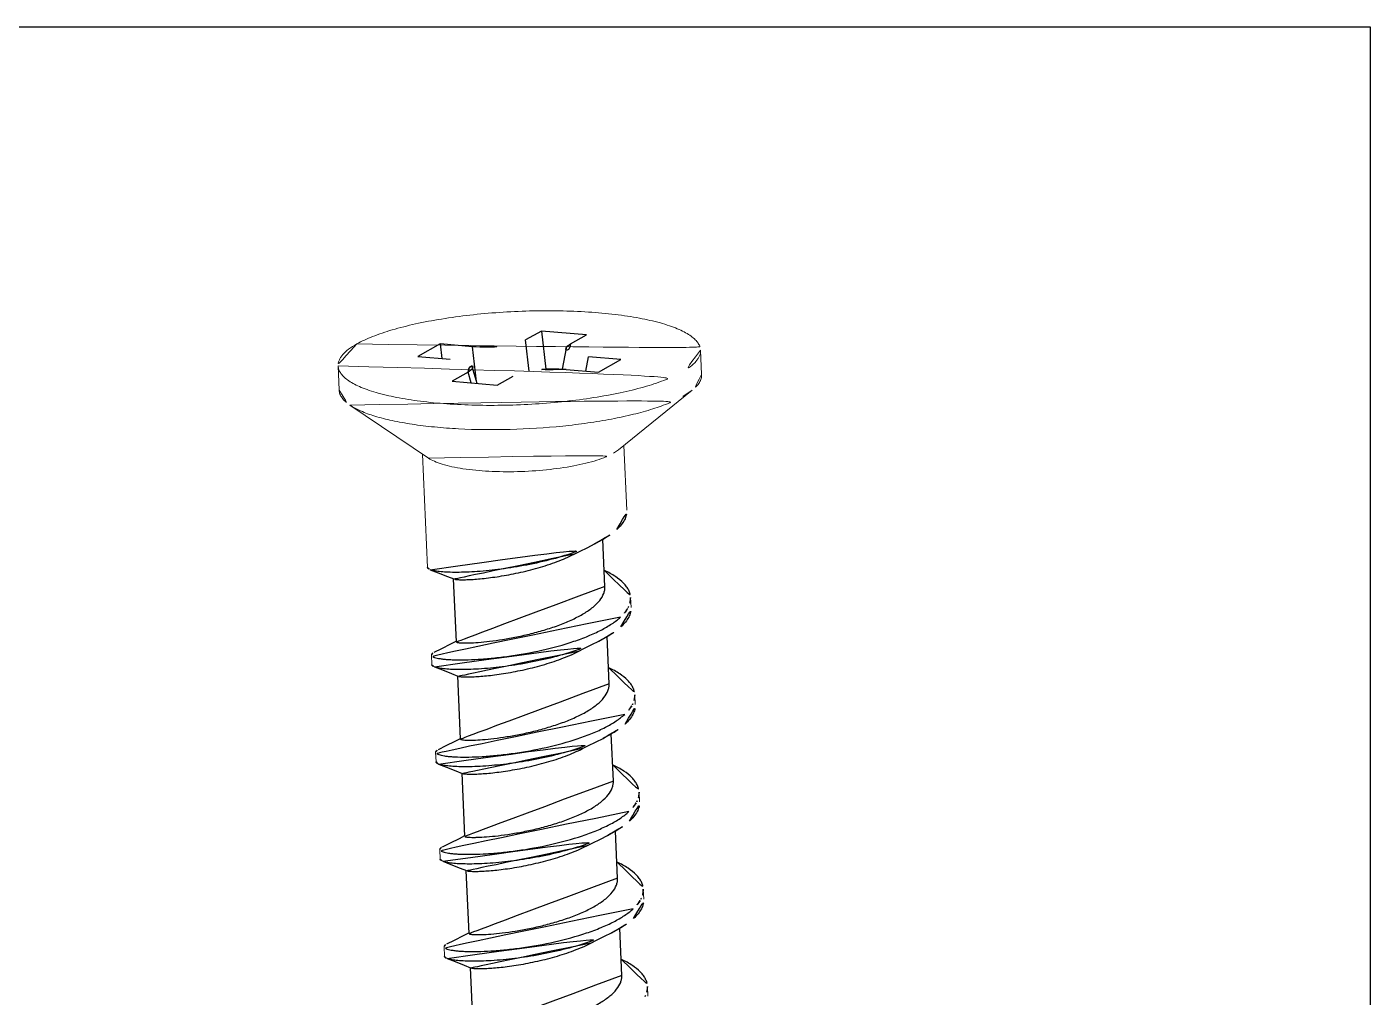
# Model space of a CAD drawing. Extents: x 16296660632 to 16296679688, y -37409620961 to -37409616551.
# Drawn here: x 16296678896.88 to 16296678923.53, y -37409618173.69 to -37409618154.42 of the extents above; entities that cross this region are included whole.
import ezdxf

# ---------------------------------------------------------------- set-up
doc = ezdxf.new("R2010")
doc.units = 0
doc.header["$LTSCALE"] = 10
doc.header["$MEASUREMENT"] = 0
doc.linetypes.add('ACAD_ISO02W100', pattern=[15, 12, -3])
doc.layers.get('0').update_dxf_attribs({"linetype": 'CONTINUOUS'})
doc.layers.add('虚线', color=8, linetype='ACAD_ISO02W100', lineweight=20)

msp = doc.modelspace()

# ---------------------------------------------------------------- linework, layer by layer
at = {"color": 7, "linetype": 'Continuous'}
for p, q in [((16296678907.08593, -37409618160.463783), (16296678906.77072, -37409618160.641167)), ((16296678906.84465, -37409618161.261887), (16296678906.77072, -37409618160.641167)), ((16296678907.981661, -37409618160.541656), (16296678907.08593, -37409618160.463783)), ((16296678907.08593, -37409618160.463783), (16296678907.176161, -37409618161.221313)), ((16296678907.666451, -37409618160.719048), (16296678907.981661, -37409618160.541656)), ((16296678905.078409, -37409618160.720589), (16296678904.635799, -37409618160.969673)), ((16296678905.716311, -37409618160.776047), (16296678905.078409, -37409618160.720589)), ((16296678905.078409, -37409618160.720589), (16296678905.11302, -37409618161.011162)), ((16296678905.798651, -37409618161.467369), (16296678905.716311, -37409618160.776047)), ((16296678907.502979, -37409618161.222023), (16296678907.58493, -37409618160.80159)), ((16296678904.635799, -37409618160.969673), (16296678905.273689, -37409618161.025131)), ((16296678905.80925, -37409618161.503036), (16296678905.71118, -37409618161.173073)), ((16296678907.58082, -37409618161.225723), (16296678908.218719, -37409618161.281181)), ((16296678907.968321, -37409618161.259407), (16296678908.023439, -37409618160.976639)), ((16296678908.661329, -37409618161.032097), (16296678908.023439, -37409618160.976639)), ((16296678908.218719, -37409618161.281181), (16296678908.661329, -37409618161.032097)), ((16296678905.63068, -37409618161.282722), (16296678905.31547, -37409618161.460114)), ((16296678905.31547, -37409618161.460114), (16296678906.211189, -37409618161.537979)), ((16296678905.693159, -37409618161.492943), (16296678905.63068, -37409618161.282722)), ((16296678906.211189, -37409618161.537979), (16296678906.526409, -37409618161.360603)), ((16296678908.34716, -37409618165.539146), (16296678908.306471, -37409618164.602669)), ((16296678905.221609, -37409618165.337593), (16296678905.347111, -37409618165.388062)), ((16296678905.337601, -37409618165.384239), (16296678905.39193, -37409618166.63472)), ((16296678908.43104, -37409618167.469849), (16296678908.39035, -37409618166.533218)), ((16296678905.30549, -37409618167.26828), (16296678905.43099, -37409618167.318764)), ((16296678905.42148, -37409618167.314934), (16296678905.475809, -37409618168.565407)), ((16296678908.514931, -37409618169.400543), (16296678908.47423, -37409618168.46389)), ((16296678905.38938, -37409618169.198967), (16296678905.514879, -37409618169.249451)), ((16296678905.505369, -37409618169.245621), (16296678905.5597, -37409618170.496109)), ((16296678908.59881, -37409618171.33123), (16296678908.558121, -37409618170.394707)), ((16296678905.473261, -37409618171.129669), (16296678905.598761, -37409618171.180153)), ((16296678905.589251, -37409618171.176323), (16296678905.643579, -37409618172.426804)), ((16296678908.682699, -37409618173.261917), (16296678908.642, -37409618172.325256)), ((16296678905.55715, -37409618173.060364), (16296678905.68265, -37409618173.11084)), ((16296678905.67314, -37409618173.10701), (16296678905.72747, -37409618174.357491))]:
    msp.add_line(p, q, dxfattribs=at)
msp.add_lwpolyline([(16296678923.53351, -37409618236.763138), (16296678870.21714, -37409618236.763138), (16296678870.21714, -37409618154.423431), (16296678923.53351, -37409618154.423431)], close=True)
for points in [[(16296678907.734159, -37409618164.896301), (16296678907.843451, -37409618164.840897), (16296678908.00495, -37409618164.760353), (16296678908.14353, -37409618164.692146)], [(16296678904.87962, -37409618165.20359), (16296678905.03714, -37409618165.264771), (16296678905.221609, -37409618165.337593)], [(16296678905.390091, -37409618166.631088), (16296678905.28384, -37409618166.684967), (16296678905.106319, -37409618166.773567), (16296678904.951151, -37409618166.849937)], [(16296678907.818041, -37409618166.827003), (16296678907.92734, -37409618166.771591), (16296678908.088831, -37409618166.69104), (16296678908.227421, -37409618166.622849)], [(16296678904.963499, -37409618167.134277), (16296678905.121031, -37409618167.195473), (16296678905.30549, -37409618167.26828)], [(16296678905.47397, -37409618168.561783), (16296678905.367729, -37409618168.615662), (16296678905.190201, -37409618168.704269), (16296678905.03503, -37409618168.780632)], [(16296678907.90193, -37409618168.75769), (16296678908.011221, -37409618168.702293), (16296678908.17271, -37409618168.621727), (16296678908.3113, -37409618168.553543)], [(16296678905.04738, -37409618169.064972), (16296678905.20491, -37409618169.12616), (16296678905.38938, -37409618169.198967)], [(16296678905.557859, -37409618170.492477), (16296678905.451611, -37409618170.546356), (16296678905.27409, -37409618170.634956), (16296678905.118919, -37409618170.711327)], [(16296678907.985809, -37409618170.688393), (16296678908.0951, -37409618170.63298), (16296678908.256599, -37409618170.552422), (16296678908.395189, -37409618170.484238)], [(16296678905.131269, -37409618170.995667), (16296678905.288799, -37409618171.056847), (16296678905.473261, -37409618171.129669)], [(16296678905.641741, -37409618172.423157), (16296678905.5355, -37409618172.477043), (16296678905.357981, -37409618172.565651), (16296678905.202801, -37409618172.642021)], [(16296678908.069691, -37409618172.61908), (16296678908.178989, -37409618172.563667), (16296678908.340481, -37409618172.483124), (16296678908.479071, -37409618172.414932)], [(16296678905.215151, -37409618172.926361), (16296678905.372681, -37409618172.987541), (16296678905.55715, -37409618173.060364)]]:
    msp.add_lwpolyline(points, dxfattribs=at)
for centre, major_axis, ratio, start_param, end_param in [((16296678906.05393, -37409618160.5718), (-0.801806, -0.030785), 0.263882425, 1.126066153, 2.666704219), ((16296678908.40493, -37409618160.776207), (-0.821229, -0.039608), 0.25133448, 5.818141006, 7.358779072), ((16296678904.8922, -37409618161.225563), (-0.821229, -0.039608), 0.25133448, -3.606636955, -2.065998889), ((16296678907.2432, -37409618161.429962), (-0.801806, -0.030785), 0.263882425, -2.0155265, -0.474888434)]:
    msp.add_ellipse(centre, major_axis=major_axis, ratio=ratio, start_param=start_param, end_param=end_param, dxfattribs=at)
for points, knots in [([(16296678908.581301, -37409618164.408203), (16296678908.613411, -37409618164.378532), (16296678908.67067, -37409618164.318764), (16296678908.73678, -37409618164.221161), (16296678908.775999, -37409618164.12162), (16296678908.783079, -37409618164.05368), (16296678908.78167, -37409618164.021202)], [0, 0, 0, 0, 0.292045706, 0.550742358, 0.782817436, 1, 1, 1, 1]), ([(16296678908.14353, -37409618164.692146), (16296678908.228029, -37409618164.650803), (16296678908.381269, -37409618164.56691), (16296678908.52232, -37409618164.462677), (16296678908.581301, -37409618164.408203)], [0, 0, 0, 0, 0.539523175, 1, 1, 1, 1]), ([(16296678904.87962, -37409618165.20359), (16296678904.903839, -37409618165.212929), (16296678904.96417, -37409618165.227943), (16296678905.07037, -37409618165.243393), (16296678905.205851, -37409618165.25383), (16296678905.36825, -37409618165.258369), (16296678905.554951, -37409618165.256126), (16296678905.84334, -37409618165.242706), (16296678906.238729, -37409618165.205048), (16296678906.734909, -37409618165.128502), (16296678907.23662, -37409618165.018761), (16296678907.710449, -37409618164.878143), (16296678908.00749, -37409618164.758743), (16296678908.14353, -37409618164.692146)], [0, 0, 0, 0, 0.023276566, 0.055463247, 0.09623742, 0.145040673, 0.201136549, 0.263651163, 0.403927684, 0.557108169, 0.713672809, 0.86415492, 1, 1, 1, 1]), ([(16296678907.73415, -37409618164.896301), (16296678907.625191, -37409618164.951981), (16296678907.390369, -37409618165.052322), (16296678907.019751, -37409618165.172493), (16296678906.635811, -37409618165.267776), (16296678906.318899, -37409618165.326973), (16296678906.079041, -37409618165.361572), (16296678905.916969, -37409618165.380501), (16296678905.77076, -37409618165.393517), (16296678905.642969, -37409618165.401077), (16296678905.53583, -37409618165.40387), (16296678905.451281, -37409618165.402473), (16296678905.39558, -37409618165.398483), (16296678905.363569, -37409618165.393097), (16296678905.35178, -37409618165.389961), (16296678905.347111, -37409618165.388062)], [0, 0, 0, 0, 0.149149692, 0.310486425, 0.474512212, 0.630990703, 0.703238306, 0.769886721, 0.829852517, 0.882142193, 0.925906765, 0.960440098, 0.985212648, 0.993851739, 1, 1, 1, 1]), ([(16296678904.8274, -37409618165.160133), (16296678904.827579, -37409618165.164146), (16296678904.83075, -37409618165.17305), (16296678904.841761, -37409618165.184273), (16296678904.85848, -37409618165.194763), (16296678904.871969, -37409618165.200638), (16296678904.87962, -37409618165.20359)], [0, 0, 0, 0, 0.169964487, 0.380192821, 0.653494873, 1, 1, 1, 1]), ([(16296678908.340219, -37409618165.221313), (16296678908.41469, -37409618165.25666), (16296678908.548479, -37409618165.329247), (16296678908.69301, -37409618165.442268), (16296678908.77607, -37409618165.539017), (16296678908.820141, -37409618165.610443), (16296678908.84827, -37409618165.6838), (16296678908.856091, -37409618165.734123), (16296678908.857161, -37409618165.758827)], [0, 0, 0, 0, 0.317057743, 0.583748074, 0.699704525, 0.805924509, 0.904904925, 1, 1, 1, 1]), ([(16296678908.347151, -37409618165.539146), (16296678908.34815, -37409618165.561943), (16296678908.345131, -37409618165.608757), (16296678908.318399, -37409618165.704857), (16296678908.2439, -37409618165.825279), (16296678908.106741, -37409618165.957031), (16296678907.92417, -37409618166.08181), (16296678907.702339, -37409618166.197708), (16296678907.449221, -37409618166.302979), (16296678907.17424, -37409618166.395844), (16296678906.887859, -37409618166.475014), (16296678906.60104, -37409618166.539703), (16296678906.32482, -37409618166.589699), (16296678906.069851, -37409618166.625366), (16296678905.846001, -37409618166.647652), (16296678905.682911, -37409618166.656967), (16296678905.57444, -37409618166.658539), (16296678905.51158, -37409618166.657417), (16296678905.461781, -37409618166.654297), (16296678905.42909, -37409618166.650337), (16296678905.409491, -37409618166.645828), (16296678905.39959, -37409618166.642517), (16296678905.39209, -37409618166.638229), (16296678905.391939, -37409618166.63472)], [0, 0, 0, 0, 0.020473064, 0.041729226, 0.088965761, 0.145234353, 0.211406525, 0.286735163, 0.369456871, 0.457154917, 0.547003049, 0.635953592, 0.720898874, 0.798817184, 0.866906327, 0.922705443, 0.9453497, 0.964215031, 0.979139366, 0.990015945, 0.99393238, 0.996849703, 1, 1, 1, 1]), ([(16296678908.857161, -37409618165.758827), (16296678908.858431, -37409618165.788017), (16296678908.853081, -37409618165.848587), (16296678908.833111, -37409618165.905853), (16296678908.820129, -37409618165.933853)], [0, 0, 0, 0, 0.486340642, 1, 1, 1, 1]), ([(16296678908.66518, -37409618166.33889), (16296678908.697309, -37409618166.309212), (16296678908.754589, -37409618166.249413), (16296678908.820721, -37409618166.151756), (16296678908.85993, -37409618166.052162), (16296678908.86698, -37409618165.984192), (16296678908.865549, -37409618165.951714)], [0, 0, 0, 0, 0.292058996, 0.550756019, 0.78282278, 1, 1, 1, 1]), ([(16296678908.797819, -37409618165.976341), (16296678908.78923, -37409618165.990997), (16296678908.74898, -37409618166.05278), (16296678908.69841, -37409618166.107384), (16296678908.65679, -37409618166.145821)], [0, 0, 0, 0, 0.230661655, 1, 1, 1, 1]), ([(16296678908.820129, -37409618165.933853), (16296678908.81847, -37409618165.937408), (16296678908.81156, -37409618165.951843), (16296678908.803921, -37409618165.965927), (16296678908.797819, -37409618165.976341)], [0, 0, 0, 0, 0.245567706, 1, 1, 1, 1]), ([(16296678908.65679, -37409618166.145821), (16296678908.604151, -37409618166.19445), (16296678908.480221, -37409618166.288147), (16296678908.264919, -37409618166.411484), (16296678908.01173, -37409618166.526382), (16296678907.622829, -37409618166.669563), (16296678907.096399, -37409618166.811501), (16296678906.556129, -37409618166.909073), (16296678906.131689, -37409618166.960617), (16296678905.839979, -37409618166.984734), (16296678905.577419, -37409618166.995796), (16296678905.38026, -37409618166.995163), (16296678905.242689, -37409618166.988487), (16296678905.15625, -37409618166.981323), (16296678905.08177, -37409618166.971893), (16296678905.020161, -37409618166.960777), (16296678904.970551, -37409618166.947441), (16296678904.93107, -37409618166.932411), (16296678904.90354, -37409618166.912453), (16296678904.902889, -37409618166.897751)], [0, 0, 0, 0, 0.054602615, 0.117789166, 0.188745253, 0.266169363, 0.433325532, 0.603347488, 0.684032993, 0.759000201, 0.826300458, 0.884192152, 0.909142841, 0.931212345, 0.950280087, 0.966251833, 0.979077401, 0.988796353, 1, 1, 1, 1]), ([(16296678908.227421, -37409618166.622849), (16296678908.311911, -37409618166.581497), (16296678908.465151, -37409618166.497597), (16296678908.606199, -37409618166.393379), (16296678908.66518, -37409618166.33889)], [0, 0, 0, 0, 0.539505924, 1, 1, 1, 1]), ([(16296678904.963499, -37409618167.134277), (16296678904.98772, -37409618167.143623), (16296678905.048059, -37409618167.158638), (16296678905.154261, -37409618167.17408), (16296678905.289749, -37409618167.184517), (16296678905.45216, -37409618167.189056), (16296678905.638889, -37409618167.186829), (16296678905.92729, -37409618167.173401), (16296678906.32268, -37409618167.135727), (16296678906.818859, -37409618167.059189), (16296678907.320551, -37409618166.94944), (16296678907.794371, -37409618166.808823), (16296678908.091379, -37409618166.68943), (16296678908.227421, -37409618166.622849)], [0, 0, 0, 0, 0.023276892, 0.055464645, 0.096240648, 0.145049353, 0.201151804, 0.263673445, 0.403950807, 0.557126029, 0.713689384, 0.864168888, 1, 1, 1, 1]), ([(16296678904.902889, -37409618166.897751), (16296678904.902719, -37409618166.893738), (16296678904.9051, -37409618166.88459), (16296678904.91511, -37409618166.872467), (16296678904.930861, -37409618166.860573), (16296678904.943781, -37409618166.853554), (16296678904.951139, -37409618166.849937)], [0, 0, 0, 0, 0.169923784, 0.38021977, 0.653573272, 1, 1, 1, 1]), ([(16296678904.91128, -37409618167.090874), (16296678904.91147, -37409618167.094887), (16296678904.91466, -37409618167.103783), (16296678904.925671, -37409618167.114967), (16296678904.942381, -37409618167.125458), (16296678904.95586, -37409618167.131332), (16296678904.963499, -37409618167.134277)], [0, 0, 0, 0, 0.170000013, 0.380313825, 0.653600326, 1, 1, 1, 1]), ([(16296678907.818041, -37409618166.827003), (16296678907.70907, -37409618166.88266), (16296678907.47426, -37409618166.983017), (16296678907.10363, -37409618167.10318), (16296678906.7197, -37409618167.198479), (16296678906.40279, -37409618167.257683), (16296678906.16292, -37409618167.292267), (16296678906.00086, -37409618167.311203), (16296678905.854639, -37409618167.324203), (16296678905.726851, -37409618167.331779), (16296678905.619711, -37409618167.334557), (16296678905.53517, -37409618167.33316), (16296678905.47946, -37409618167.32917), (16296678905.447451, -37409618167.323799), (16296678905.43568, -37409618167.320648), (16296678905.431009, -37409618167.318764)], [0, 0, 0, 0, 0.149151444, 0.31048851, 0.474514788, 0.630995045, 0.703238917, 0.769892315, 0.829853838, 0.882146381, 0.925911335, 0.960441334, 0.985220341, 0.993856093, 1, 1, 1, 1]), ([(16296678908.42454, -37409618167.152206), (16296678908.49893, -37409618167.187538), (16296678908.63258, -37409618167.260094), (16296678908.77696, -37409618167.373032), (16296678908.859949, -37409618167.469711), (16296678908.90399, -37409618167.541069), (16296678908.932119, -37409618167.614357), (16296678908.939951, -37409618167.66465), (16296678908.94104, -37409618167.689331)], [0, 0, 0, 0, 0.317038141, 0.583721003, 0.699682042, 0.805910367, 0.904900162, 1, 1, 1, 1]), ([(16296678908.43104, -37409618167.469849), (16296678908.43202, -37409618167.492638), (16296678908.42901, -37409618167.539459), (16296678908.4023, -37409618167.635567), (16296678908.327789, -37409618167.755966), (16296678908.19063, -37409618167.887733), (16296678908.008051, -37409618168.012497), (16296678907.786221, -37409618168.128403), (16296678907.5331, -37409618168.233673), (16296678907.258129, -37409618168.32653), (16296678906.971741, -37409618168.405708), (16296678906.684919, -37409618168.470398), (16296678906.408701, -37409618168.520393), (16296678906.15374, -37409618168.556068), (16296678905.92989, -37409618168.578346), (16296678905.76679, -37409618168.587662), (16296678905.658331, -37409618168.589233), (16296678905.59547, -37409618168.588112), (16296678905.54567, -37409618168.584976), (16296678905.51298, -37409618168.581039), (16296678905.49338, -37409618168.576523), (16296678905.48348, -37409618168.573212), (16296678905.47596, -37409618168.568916), (16296678905.475809, -37409618168.565407)], [0, 0, 0, 0, 0.020473397, 0.04172825, 0.088964795, 0.145234699, 0.21140827, 0.286737033, 0.369457519, 0.457154473, 0.547002625, 0.635953948, 0.720899289, 0.798816176, 0.866903321, 0.922701866, 0.945350284, 0.96421297, 0.979137498, 0.990016213, 0.993929145, 0.99684572, 1, 1, 1, 1]), ([(16296678908.90394, -37409618167.864693), (16296678908.902321, -37409618167.868179), (16296678908.89555, -37409618167.882301), (16296678908.8881, -37409618167.896088), (16296678908.882139, -37409618167.906288)], [0, 0, 0, 0, 0.245662192, 1, 1, 1, 1]), ([(16296678908.94104, -37409618167.689331), (16296678908.942329, -37409618167.718567), (16296678908.936979, -37409618167.779282), (16296678908.91696, -37409618167.836647), (16296678908.90394, -37409618167.864693)], [0, 0, 0, 0, 0.486306326, 1, 1, 1, 1]), ([(16296678908.740681, -37409618168.076523), (16296678908.68804, -37409618168.125137), (16296678908.564131, -37409618168.218826), (16296678908.348869, -37409618168.34214), (16296678908.095739, -37409618168.457024), (16296678907.706909, -37409618168.600189), (16296678907.18054, -37409618168.742126), (16296678906.64032, -37409618168.839706), (16296678906.215919, -37409618168.891273), (16296678905.924191, -37409618168.915413), (16296678905.6616, -37409618168.926483), (16296678905.464399, -37409618168.925873), (16296678905.32679, -37409618168.919197), (16296678905.24033, -37409618168.912033), (16296678905.165819, -37409618168.902611), (16296678905.104191, -37409618168.891502), (16296678905.05455, -37409618168.878166), (16296678905.01503, -37409618168.863136), (16296678904.987459, -37409618168.843201), (16296678904.98678, -37409618168.828491)], [0, 0, 0, 0, 0.054597217, 0.117772269, 0.188713614, 0.266122839, 0.433262524, 0.603270318, 0.683950983, 0.758921475, 0.826233658, 0.884138543, 0.909095902, 0.931171631, 0.950246803, 0.966225121, 0.979058274, 0.988784535, 1, 1, 1, 1]), ([(16296678908.749069, -37409618168.269577), (16296678908.781191, -37409618168.239906), (16296678908.83847, -37409618168.180107), (16296678908.9046, -37409618168.082474), (16296678908.94381, -37409618167.982872), (16296678908.950859, -37409618167.914902), (16296678908.94943, -37409618167.882423)], [0, 0, 0, 0, 0.292042277, 0.550741516, 0.782816052, 1, 1, 1, 1]), ([(16296678908.882139, -37409618167.906288), (16296678908.873541, -37409618167.921013), (16296678908.83321, -37409618167.983093), (16296678908.782459, -37409618168.03791), (16296678908.740681, -37409618168.076523)], [0, 0, 0, 0, 0.230586123, 1, 1, 1, 1]), ([(16296678908.3113, -37409618168.553543), (16296678908.3958, -37409618168.512177), (16296678908.54903, -37409618168.428299), (16296678908.69009, -37409618168.324074), (16296678908.749069, -37409618168.269577)], [0, 0, 0, 0, 0.539514938, 1, 1, 1, 1]), ([(16296678905.04739, -37409618169.064972), (16296678905.071609, -37409618169.074318), (16296678905.131941, -37409618169.089333), (16296678905.23815, -37409618169.104767), (16296678905.373619, -37409618169.115219), (16296678905.53602, -37409618169.119751), (16296678905.722731, -37409618169.117523), (16296678906.011141, -37409618169.104103), (16296678906.40653, -37409618169.066429), (16296678906.9027, -37409618168.989883), (16296678907.40439, -37409618168.880142), (16296678907.87822, -37409618168.739517), (16296678908.175261, -37409618168.620132), (16296678908.3113, -37409618168.553543)], [0, 0, 0, 0, 0.023278057, 0.055464367, 0.096237391, 0.145041777, 0.201140971, 0.263660908, 0.403941326, 0.557113817, 0.713670843, 0.864155822, 1, 1, 1, 1]), ([(16296678904.98678, -37409618168.828491), (16296678904.986589, -37409618168.824478), (16296678904.98896, -37409618168.815323), (16296678904.99897, -37409618168.803192), (16296678905.01473, -37409618168.791283), (16296678905.02766, -37409618168.784241), (16296678905.03503, -37409618168.780632)], [0, 0, 0, 0, 0.169900019, 0.380141039, 0.653487407, 1, 1, 1, 1]), ([(16296678907.90192, -37409618168.75769), (16296678907.792959, -37409618168.813362), (16296678907.55814, -37409618168.913712), (16296678907.187519, -37409618169.033882), (16296678906.803579, -37409618169.129173), (16296678906.48667, -37409618169.188362), (16296678906.246811, -37409618169.222961), (16296678906.08474, -37409618169.24189), (16296678905.93852, -37409618169.254898), (16296678905.81073, -37409618169.262466), (16296678905.7036, -37409618169.265251), (16296678905.619049, -37409618169.263847), (16296678905.563339, -37409618169.259857), (16296678905.53134, -37409618169.254494), (16296678905.51955, -37409618169.251343), (16296678905.514879, -37409618169.249451)], [0, 0, 0, 0, 0.149149925, 0.310486899, 0.474512549, 0.630991091, 0.703238754, 0.769887552, 0.829852148, 0.882143536, 0.925906325, 0.960441356, 0.985212845, 0.993853208, 1, 1, 1, 1]), ([(16296678904.995171, -37409618169.021553), (16296678904.99535, -37409618169.025574), (16296678904.998541, -37409618169.034447), (16296678905.00955, -37409618169.045662), (16296678905.02626, -37409618169.056137), (16296678905.03974, -37409618169.062027), (16296678905.04739, -37409618169.064972)], [0, 0, 0, 0, 0.169993056, 0.38028427, 0.653562307, 1, 1, 1, 1]), ([(16296678908.50914, -37409618169.083237), (16296678908.583429, -37409618169.118561), (16296678908.7169, -37409618169.191078), (16296678908.86108, -37409618169.303963), (16296678908.943951, -37409618169.400574), (16296678908.98793, -37409618169.471878), (16296678909.01601, -37409618169.545128), (16296678909.02384, -37409618169.595383), (16296678909.024929, -37409618169.620041)], [0, 0, 0, 0, 0.316984893, 0.583639069, 0.699603812, 0.805849235, 0.904865736, 1, 1, 1, 1]), ([(16296678908.514919, -37409618169.400543), (16296678908.515921, -37409618169.423332), (16296678908.51289, -37409618169.470154), (16296678908.48617, -37409618169.566254), (16296678908.411659, -37409618169.686661), (16296678908.274509, -37409618169.81842), (16296678908.09194, -37409618169.943192), (16296678907.87011, -37409618170.059097), (16296678907.616989, -37409618170.16436), (16296678907.34201, -37409618170.257233), (16296678907.05563, -37409618170.336403), (16296678906.76881, -37409618170.401077), (16296678906.49259, -37409618170.45108), (16296678906.237631, -37409618170.486763), (16296678906.013769, -37409618170.509041), (16296678905.850679, -37409618170.518356), (16296678905.74221, -37409618170.519928), (16296678905.67935, -37409618170.518806), (16296678905.629551, -37409618170.515678), (16296678905.596861, -37409618170.511726), (16296678905.577259, -37409618170.507217), (16296678905.56736, -37409618170.503906), (16296678905.55986, -37409618170.499611), (16296678905.55971, -37409618170.496109)], [0, 0, 0, 0, 0.02047321, 0.04172905, 0.08896589, 0.145234743, 0.211406872, 0.286735126, 0.369456489, 0.457154687, 0.547003065, 0.635953623, 0.720898634, 0.798816603, 0.866905772, 0.922705652, 0.945349236, 0.964215767, 0.979138535, 0.990016578, 0.993933024, 0.996849142, 1, 1, 1, 1]), ([(16296678909.024929, -37409618169.620041), (16296678909.02622, -37409618169.649406), (16296678909.020809, -37409618169.710381), (16296678909.00061, -37409618169.767982), (16296678908.98748, -37409618169.796127)], [0, 0, 0, 0, 0.486199985, 1, 1, 1, 1]), ([(16296678908.82456, -37409618170.00721), (16296678908.771919, -37409618170.055832), (16296678908.64801, -37409618170.149529), (16296678908.43273, -37409618170.27285), (16296678908.179569, -37409618170.387733), (16296678907.790701, -37409618170.530907), (16296678907.26432, -37409618170.672852), (16296678906.724091, -37409618170.770416), (16296678906.299681, -37409618170.821983), (16296678906.007959, -37409618170.846107), (16296678905.745371, -37409618170.857178), (16296678905.548189, -37409618170.856552), (16296678905.410601, -37409618170.849892), (16296678905.32415, -37409618170.84272), (16296678905.249649, -37409618170.833298), (16296678905.18803, -37409618170.822182), (16296678905.138399, -37409618170.808853), (16296678905.09889, -37409618170.793823), (16296678905.071329, -37409618170.773872), (16296678905.07066, -37409618170.759171)], [0, 0, 0, 0, 0.05459869, 0.11777762, 0.188727264, 0.266146226, 0.433292764, 0.603296072, 0.683979386, 0.758950658, 0.826259313, 0.88415787, 0.909111388, 0.931183846, 0.950256241, 0.966231778, 0.979063344, 0.988787913, 1, 1, 1, 1]), ([(16296678908.832951, -37409618170.200279), (16296678908.865061, -37409618170.170624), (16296678908.922319, -37409618170.110847), (16296678908.98842, -37409618170.013252), (16296678909.027651, -37409618169.913727), (16296678909.034731, -37409618169.845787), (16296678909.033319, -37409618169.813316)], [0, 0, 0, 0, 0.292056058, 0.55074832, 0.782819238, 1, 1, 1, 1]), ([(16296678908.96714, -37409618169.83506), (16296678908.958521, -37409618169.849953), (16296678908.917999, -37409618169.912781), (16296678908.866779, -37409618169.968208), (16296678908.82456, -37409618170.00721)], [0, 0, 0, 0, 0.230394881, 1, 1, 1, 1]), ([(16296678908.98748, -37409618169.796127), (16296678908.98595, -37409618169.799393), (16296678908.97961, -37409618169.812592), (16296678908.97267, -37409618169.825508), (16296678908.96714, -37409618169.83506)], [0, 0, 0, 0, 0.24594043, 1, 1, 1, 1]), ([(16296678908.395189, -37409618170.484238), (16296678908.479679, -37409618170.442879), (16296678908.632919, -37409618170.358994), (16296678908.77397, -37409618170.254761), (16296678908.832951, -37409618170.200279)], [0, 0, 0, 0, 0.539520138, 1, 1, 1, 1]), ([(16296678905.131281, -37409618170.995667), (16296678905.155491, -37409618171.005013), (16296678905.21583, -37409618171.02002), (16296678905.322029, -37409618171.035469), (16296678905.45751, -37409618171.045914), (16296678905.619909, -37409618171.050453), (16296678905.80661, -37409618171.048218), (16296678906.095011, -37409618171.034798), (16296678906.4904, -37409618170.997124), (16296678906.98658, -37409618170.920578), (16296678907.488291, -37409618170.810837), (16296678907.962111, -37409618170.670212), (16296678908.25914, -37409618170.550827), (16296678908.395189, -37409618170.484238)], [0, 0, 0, 0, 0.023276407, 0.055463181, 0.096237908, 0.145042369, 0.201139714, 0.263655278, 0.403931506, 0.557112621, 0.713678891, 0.864158647, 1, 1, 1, 1]), ([(16296678905.07066, -37409618170.759171), (16296678905.07048, -37409618170.75515), (16296678905.072849, -37409618170.746002), (16296678905.08287, -37409618170.733871), (16296678905.098619, -37409618170.72197), (16296678905.111549, -37409618170.714943), (16296678905.11891, -37409618170.711327)], [0, 0, 0, 0, 0.169908325, 0.380176255, 0.653525717, 1, 1, 1, 1]), ([(16296678907.9858, -37409618170.688393), (16296678907.876841, -37409618170.744049), (16296678907.642019, -37409618170.844414), (16296678907.2714, -37409618170.964569), (16296678906.887461, -37409618171.059868), (16296678906.57056, -37409618171.119057), (16296678906.33069, -37409618171.153648), (16296678906.168631, -37409618171.172577), (16296678906.022409, -37409618171.185593), (16296678905.894621, -37409618171.193161), (16296678905.787479, -37409618171.195953), (16296678905.70293, -37409618171.194542), (16296678905.64723, -37409618171.190559), (16296678905.615219, -37409618171.185181), (16296678905.603451, -37409618171.182037), (16296678905.59877, -37409618171.180153)], [0, 0, 0, 0, 0.149151082, 0.31048801, 0.474514413, 0.630994577, 0.703238601, 0.769891117, 0.829854077, 0.882144985, 0.925911753, 0.960440489, 0.985219788, 0.993854646, 1, 1, 1, 1]), ([(16296678905.07905, -37409618170.952232), (16296678905.079229, -37409618170.956253), (16296678905.082411, -37409618170.965141), (16296678905.09343, -37409618170.976357), (16296678905.11014, -37409618170.986839), (16296678905.123631, -37409618170.992706), (16296678905.131281, -37409618170.995667)], [0, 0, 0, 0, 0.169972208, 0.380232623, 0.65353903, 1, 1, 1, 1]), ([(16296678908.590349, -37409618171.012657), (16296678908.665051, -37409618171.048073), (16296678908.799231, -37409618171.120712), (16296678908.944201, -37409618171.233887), (16296678909.0275, -37409618171.330803), (16296678909.071699, -37409618171.402313), (16296678909.099911, -37409618171.475792), (16296678909.10775, -37409618171.526199), (16296678909.10882, -37409618171.550926)], [0, 0, 0, 0, 0.3172345, 0.583924157, 0.69985153, 0.806036112, 0.904966851, 1, 1, 1, 1]), ([(16296678908.598801, -37409618171.33123), (16296678908.599791, -37409618171.354027), (16296678908.596781, -37409618171.400841), (16296678908.570061, -37409618171.496948), (16296678908.49556, -37409618171.617363), (16296678908.3584, -37409618171.749107), (16296678908.175819, -37409618171.873894), (16296678907.953991, -37409618171.989792), (16296678907.700871, -37409618172.095047), (16296678907.4259, -37409618172.18792), (16296678907.139509, -37409618172.26709), (16296678906.85269, -37409618172.331787), (16296678906.576469, -37409618172.381767), (16296678906.32151, -37409618172.417458), (16296678906.09766, -37409618172.439728), (16296678905.934561, -37409618172.449051), (16296678905.826099, -37409618172.450623), (16296678905.763241, -37409618172.449493), (16296678905.71344, -37409618172.446373), (16296678905.68075, -37409618172.442421), (16296678905.66115, -37409618172.437897), (16296678905.651251, -37409618172.434601), (16296678905.64373, -37409618172.430313), (16296678905.643579, -37409618172.426804)], [0, 0, 0, 0, 0.020473134, 0.041728323, 0.088964486, 0.14523392, 0.211407584, 0.286736716, 0.369457507, 0.457154493, 0.547002463, 0.635953727, 0.720899492, 0.798816786, 0.866903955, 0.922702124, 0.945350952, 0.964212695, 0.979138569, 0.990015654, 0.993929113, 0.996846507, 1, 1, 1, 1]), ([(16296678909.10882, -37409618171.550926), (16296678909.110081, -37409618171.580017), (16296678909.104771, -37409618171.640381), (16296678909.08494, -37409618171.697449), (16296678909.07205, -37409618171.725349)], [0, 0, 0, 0, 0.486427564, 1, 1, 1, 1]), ([(16296678908.91684, -37409618172.130966), (16296678908.948959, -37409618172.101303), (16296678909.00625, -37409618172.041489), (16296678909.07238, -37409618171.943817), (16296678909.111589, -37409618171.844223), (16296678909.118641, -37409618171.776253), (16296678909.117201, -37409618171.743759)], [0, 0, 0, 0, 0.292057156, 0.550753557, 0.782820762, 1, 1, 1, 1]), ([(16296678909.048189, -37409618171.770599), (16296678909.039619, -37409618171.785057), (16296678908.999599, -37409618171.845993), (16296678908.949579, -37409618171.899902), (16296678908.908449, -37409618171.937897)], [0, 0, 0, 0, 0.23088135, 1, 1, 1, 1]), ([(16296678909.07205, -37409618171.725349), (16296678909.07029, -37409618171.729149), (16296678909.062929, -37409618171.74453), (16296678909.05475, -37409618171.759521), (16296678909.048189, -37409618171.770599)], [0, 0, 0, 0, 0.245278164, 1, 1, 1, 1]), ([(16296678908.908449, -37409618171.937897), (16296678908.85581, -37409618171.986526), (16296678908.73188, -37409618172.080231), (16296678908.5166, -37409618172.203552), (16296678908.263439, -37409618172.318443), (16296678907.874559, -37409618172.461617), (16296678907.34816, -37409618172.603554), (16296678906.807899, -37409618172.701134), (16296678906.38348, -37409618172.752678), (16296678906.091761, -37409618172.77681), (16296678905.829201, -37409618172.787872), (16296678905.632021, -37409618172.787247), (16296678905.49444, -37409618172.780586), (16296678905.40799, -37409618172.773407), (16296678905.3335, -37409618172.763977), (16296678905.271879, -37409618172.752869), (16296678905.22226, -37409618172.73954), (16296678905.18276, -37409618172.72451), (16296678905.15521, -37409618172.704552), (16296678905.154551, -37409618172.689857)], [0, 0, 0, 0, 0.0546001, 0.117782597, 0.188733632, 0.266151748, 0.433300018, 0.60331817, 0.68400267, 0.75896991, 0.826272935, 0.884169085, 0.909122385, 0.931194582, 0.950265184, 0.96624001, 0.979068811, 0.988791119, 1, 1, 1, 1]), ([(16296678908.479071, -37409618172.414932), (16296678908.56356, -37409618172.373573), (16296678908.716801, -37409618172.289688), (16296678908.857849, -37409618172.185463), (16296678908.91684, -37409618172.130966)], [0, 0, 0, 0, 0.539501208, 1, 1, 1, 1]), ([(16296678905.154551, -37409618172.689857), (16296678905.154369, -37409618172.685837), (16296678905.15674, -37409618172.676689), (16296678905.166759, -37409618172.664574), (16296678905.182501, -37409618172.652657), (16296678905.195431, -37409618172.64563), (16296678905.202801, -37409618172.642021)], [0, 0, 0, 0, 0.169912341, 0.380179031, 0.653529502, 1, 1, 1, 1]), ([(16296678905.21516, -37409618172.926361), (16296678905.23937, -37409618172.935707), (16296678905.299721, -37409618172.950706), (16296678905.40592, -37409618172.966164), (16296678905.54141, -37409618172.976608), (16296678905.703819, -37409618172.98114), (16296678905.890551, -37409618172.978912), (16296678906.178961, -37409618172.965477), (16296678906.574341, -37409618172.927811), (16296678907.070511, -37409618172.851257), (16296678907.572201, -37409618172.741524), (16296678908.046021, -37409618172.600906), (16296678908.34304, -37409618172.481506), (16296678908.479071, -37409618172.414932)], [0, 0, 0, 0, 0.023277738, 0.055465794, 0.096241954, 0.14505144, 0.20115394, 0.26367632, 0.403954117, 0.557125453, 0.713686867, 0.864167196, 1, 1, 1, 1]), ([(16296678908.069691, -37409618172.61908), (16296678907.96073, -37409618172.674751), (16296678907.72591, -37409618172.775101), (16296678907.355289, -37409618172.895264), (16296678906.97135, -37409618172.990547), (16296678906.65444, -37409618173.049744), (16296678906.41457, -37409618173.084351), (16296678906.25251, -37409618173.103271), (16296678906.106291, -37409618173.116287), (16296678905.9785, -37409618173.123863), (16296678905.87137, -37409618173.12664), (16296678905.786819, -37409618173.125237), (16296678905.73111, -37409618173.121239), (16296678905.69911, -37409618173.115883), (16296678905.687321, -37409618173.112732), (16296678905.68265, -37409618173.110832)], [0, 0, 0, 0, 0.149150481, 0.310487645, 0.474513263, 0.630992056, 0.703239131, 0.769889043, 0.829852195, 0.882145353, 0.925906742, 0.960442514, 0.985214087, 0.993855175, 1, 1, 1, 1]), ([(16296678905.162939, -37409618172.882942), (16296678905.16312, -37409618172.886963), (16296678905.166309, -37409618172.895851), (16296678905.17732, -37409618172.907051), (16296678905.194031, -37409618172.917526), (16296678905.20751, -37409618172.923409), (16296678905.21516, -37409618172.926361)], [0, 0, 0, 0, 0.170000578, 0.380309158, 0.653587418, 1, 1, 1, 1]), ([(16296678908.67647, -37409618172.944412), (16296678908.75082, -37409618172.979736), (16296678908.884399, -37409618173.052277), (16296678909.0287, -37409618173.165192), (16296678909.111641, -37409618173.261841), (16296678909.155649, -37409618173.333168), (16296678909.183769, -37409618173.406441), (16296678909.191601, -37409618173.456711), (16296678909.19269, -37409618173.481377)], [0, 0, 0, 0, 0.317020572, 0.583696175, 0.69965802, 0.805891088, 0.904889407, 1, 1, 1, 1]), ([(16296678908.682699, -37409618173.261917), (16296678908.683689, -37409618173.284721), (16296678908.680651, -37409618173.331543), (16296678908.65395, -37409618173.427643), (16296678908.57943, -37409618173.54805), (16296678908.44228, -37409618173.67981), (16296678908.25971, -37409618173.804581), (16296678908.03788, -37409618173.920486), (16296678907.78476, -37409618174.025749), (16296678907.509781, -37409618174.118607), (16296678907.2234, -37409618174.197777), (16296678906.936581, -37409618174.262466), (16296678906.66036, -37409618174.312469), (16296678906.405399, -37409618174.348152), (16296678906.18154, -37409618174.370422), (16296678906.01845, -37409618174.379753), (16296678905.909981, -37409618174.38131), (16296678905.84712, -37409618174.380203), (16296678905.797319, -37409618174.377068), (16296678905.764629, -37409618174.373108), (16296678905.745029, -37409618174.368607), (16296678905.73513, -37409618174.365303), (16296678905.727631, -37409618174.361), (16296678905.72748, -37409618174.357491)], [0, 0, 0, 0, 0.020473379, 0.041728798, 0.088965914, 0.145235111, 0.211407373, 0.286735407, 0.369456346, 0.45715445, 0.547003048, 0.635953711, 0.72089852, 0.798816075, 0.866904958, 0.922705167, 0.945348959, 0.964216136, 0.979137713, 0.990017197, 0.993933035, 0.996848199, 1, 1, 1, 1]), ([(16296678909.19269, -37409618173.481377), (16296678909.193991, -37409618173.510643), (16296678909.188629, -37409618173.571404), (16296678909.168579, -37409618173.628807), (16296678909.15554, -37409618173.656883)], [0, 0, 0, 0, 0.48629063, 1, 1, 1, 1]), ([(16296678909.15554, -37409618173.656883), (16296678909.15394, -37409618173.660332), (16296678909.14724, -37409618173.674301), (16296678909.13987, -37409618173.68795), (16296678909.13398, -37409618173.698036)], [0, 0, 0, 0, 0.245707587, 1, 1, 1, 1])]:
    msp.add_open_spline(points, degree=3, knots=knots, dxfattribs=at)
at = {"layer": '虚线', "color": 7, "linetype": 'Continuous'}
for p, q in [((16296678910.26614, -37409618161.327293), (16296678910.245171, -37409618160.84462)), ((16296678903.072929, -37409618161.639816), (16296678903.05196, -37409618161.15715)), ((16296678908.618549, -37409618162.823936), (16296678910.079741, -37409618161.640312)), ((16296678910.079741, -37409618161.640312), (16296678909.894159, -37409618161.763924)), ((16296678904.84413, -37409618162.987923), (16296678903.28578, -37409618161.935493)), ((16296678908.618549, -37409618162.823936), (16296678908.51545, -37409618162.892601)), ((16296678908.781679, -37409618164.021156), (16296678908.72588, -37409618162.736977)), ((16296678904.827391, -37409618165.160133), (16296678904.72965, -37409618162.910606)), ((16296678908.865561, -37409618165.951851), (16296678908.85717, -37409618165.758789)), ((16296678904.91127, -37409618167.090828), (16296678904.902889, -37409618166.897758)), ((16296678908.94945, -37409618167.882553), (16296678908.941059, -37409618167.689484)), ((16296678904.995159, -37409618169.021523), (16296678904.986771, -37409618168.828453)), ((16296678909.033331, -37409618169.81324), (16296678909.02494, -37409618169.620171)), ((16296678905.079041, -37409618170.952217), (16296678905.07065, -37409618170.759148)), ((16296678909.11721, -37409618171.743927), (16296678909.108829, -37409618171.550873)), ((16296678905.16293, -37409618172.882912), (16296678905.154539, -37409618172.689842)), ((16296678909.201099, -37409618173.674629), (16296678909.192711, -37409618173.48156))]:
    msp.add_line(p, q, dxfattribs=at)
for points, knots in [([(16296678903.423941, -37409618160.72052), (16296678903.523279, -37409618160.664619), (16296678903.753401, -37409618160.560654), (16296678904.1429, -37409618160.430817), (16296678904.60117, -37409618160.315742), (16296678905.115709, -37409618160.218781), (16296678905.672569, -37409618160.142776), (16296678906.25638, -37409618160.089951), (16296678906.85103, -37409618160.06179), (16296678907.44005, -37409618160.059082), (16296678908.007151, -37409618160.081863), (16296678908.536711, -37409618160.129402), (16296678909.01416, -37409618160.200272), (16296678909.372, -37409618160.2799), (16296678909.62104, -37409618160.35585), (16296678909.779131, -37409618160.414742), (16296678909.91567, -37409618160.477661), (16296678910.029881, -37409618160.544167), (16296678910.121111, -37409618160.614082), (16296678910.188869, -37409618160.687317), (16296678910.23234, -37409618160.76413), (16296678910.24402, -37409618160.818604), (16296678910.245159, -37409618160.844681)], [0, 0, 0, 0, 0.047874429, 0.105679961, 0.172282423, 0.246160485, 0.325485972, 0.408240935, 0.49228692, 0.575442048, 0.655554599, 0.7305774, 0.798645146, 0.858162555, 0.884327349, 0.907947424, 0.928965317, 0.947398063, 0.963347598, 0.977069324, 0.989033532, 1, 1, 1, 1]), ([(16296678903.423941, -37409618160.72052), (16296678903.36693, -37409618160.752602), (16296678903.26606, -37409618160.816437), (16296678903.15905, -37409618160.911499), (16296678903.100361, -37409618160.989441), (16296678903.0709, -37409618161.045174), (16296678903.05393, -37409618161.101173), (16296678903.05118, -37409618161.13884), (16296678903.05197, -37409618161.157089)], [0, 0, 0, 0, 0.327021374, 0.595169581, 0.709531086, 0.81308833, 0.908677352, 1, 1, 1, 1]), ([(16296678910.245159, -37409618160.844681), (16296678910.245951, -37409618160.86293), (16296678910.2432, -37409618160.900597), (16296678910.226231, -37409618160.956589), (16296678910.19677, -37409618161.012329), (16296678910.138081, -37409618161.090263), (16296678910.031071, -37409618161.185333), (16296678909.930201, -37409618161.249161), (16296678909.87319, -37409618161.28125)], [0, 0, 0, 0, 0.091322648, 0.186911669, 0.290468914, 0.404830419, 0.672978626, 1, 1, 1, 1]), ([(16296678903.05197, -37409618161.157089), (16296678903.053101, -37409618161.183167), (16296678903.064791, -37409618161.237633), (16296678903.108259, -37409618161.314453), (16296678903.17602, -37409618161.387688), (16296678903.26725, -37409618161.457588), (16296678903.381451, -37409618161.524109), (16296678903.518, -37409618161.587029), (16296678903.67609, -37409618161.64592), (16296678903.925131, -37409618161.72187), (16296678904.28297, -37409618161.801491), (16296678904.76041, -37409618161.872368), (16296678905.28998, -37409618161.919907), (16296678905.85708, -37409618161.942688), (16296678906.4461, -37409618161.93998), (16296678907.040751, -37409618161.911812), (16296678907.624559, -37409618161.858978), (16296678908.181419, -37409618161.78299), (16296678908.695959, -37409618161.686028), (16296678909.15423, -37409618161.570953), (16296678909.54373, -37409618161.441116), (16296678909.773849, -37409618161.337151), (16296678909.87319, -37409618161.28125)], [0, 0, 0, 0, 0.010966468, 0.022930676, 0.036652402, 0.052601937, 0.071034683, 0.092052576, 0.115672651, 0.141837445, 0.201354854, 0.2694226, 0.344445401, 0.424557952, 0.50771308, 0.591759065, 0.674514028, 0.753839515, 0.827717577, 0.894320039, 0.952125571, 1, 1, 1, 1]), ([(16296678910.266121, -37409618161.327293), (16296678910.26726, -37409618161.353439), (16296678910.2603, -37409618161.408836), (16296678910.22345, -37409618161.489319), (16296678910.162001, -37409618161.568359), (16296678910.10935, -37409618161.61631), (16296678910.07971, -37409618161.640312)], [0, 0, 0, 0, 0.208281181, 0.435593515, 0.696453828, 1, 1, 1, 1]), ([(16296678903.07295, -37409618161.639816), (16296678903.074089, -37409618161.66597), (16296678903.08584, -37409618161.720573), (16296678903.129539, -37409618161.797562), (16296678903.19763, -37409618161.870949), (16296678903.25419, -37409618161.914169), (16296678903.28578, -37409618161.935493)], [0, 0, 0, 0, 0.20833013, 0.435711518, 0.696619972, 1, 1, 1, 1]), ([(16296678903.28578, -37409618161.935493), (16296678903.352779, -37409618161.980743), (16296678903.514469, -37409618162.063766), (16296678903.796221, -37409618162.163696), (16296678904.13805, -37409618162.250076), (16296678904.533001, -37409618162.320862), (16296678904.973101, -37409618162.374443), (16296678905.622089, -37409618162.422256), (16296678906.47316, -37409618162.430801), (16296678907.330351, -37409618162.376984), (16296678908.00108, -37409618162.295219), (16296678908.469851, -37409618162.217773), (16296678908.90053, -37409618162.125183), (16296678909.28421, -37409618162.019531), (16296678909.612869, -37409618161.903152), (16296678909.80843, -37409618161.812157), (16296678909.894159, -37409618161.763924)], [0, 0, 0, 0, 0.035849086, 0.080086675, 0.132384916, 0.191999545, 0.257909739, 0.328892248, 0.480478464, 0.634909642, 0.709375917, 0.780033843, 0.845524409, 0.904633074, 0.956376518, 1, 1, 1, 1]), ([(16296678904.844139, -37409618162.987923), (16296678904.88135, -37409618163.013062), (16296678904.97118, -37409618163.059181), (16296678905.127701, -37409618163.114708), (16296678905.31761, -37409618163.162697), (16296678905.624571, -37409618163.217644), (16296678906.059589, -37409618163.25737), (16296678906.61488, -37409618163.263153), (16296678907.179411, -37409618163.227547), (16296678907.63295, -37409618163.164291), (16296678907.963421, -37409618163.093323), (16296678908.17659, -37409618163.034607), (16296678908.35918, -37409618162.96994), (16296678908.467819, -37409618162.919403), (16296678908.51545, -37409618162.892601)], [0, 0, 0, 0, 0.035850252, 0.080089415, 0.132393801, 0.192012102, 0.328875165, 0.480472785, 0.63491543, 0.780016704, 0.845511785, 0.904623949, 0.956379603, 1, 1, 1, 1])]:
    msp.add_open_spline(points, degree=3, knots=knots, dxfattribs=at)

doc.saveas('drawing.dxf')
